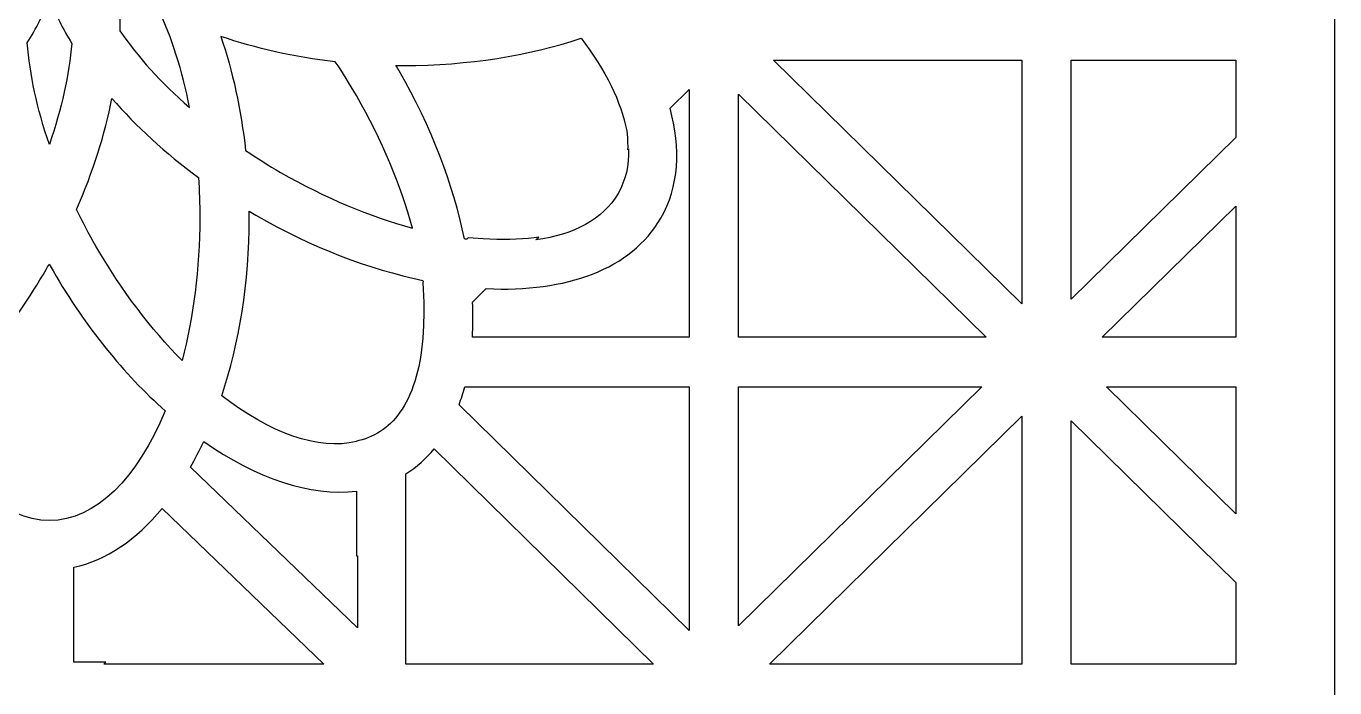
# Model space of a CAD drawing. Header units: centimetres. Extents: x -22 to -17.3, y -9 to 9.
# Drawn here: x -19.697 to -17.337, y 2.937 to 4.129 of the extents above; entities that cross this region are included whole.
import ezdxf

# ---------------------------------------------------------------- set-up
doc = ezdxf.new("R2010")
doc.units = ezdxf.units.CM
doc.header["$MEASUREMENT"] = 0
doc.layers.add('layer 1', color=7, linetype='Continuous')

msp = doc.modelspace()

# ---------------------------------------------------------------- linework, layer by layer
at = {"layer": 'layer 1', "color": 250}
for points, knots in [([(-17.33729, 9.00076), (-17.33729, 9.00076), (-17.33729, 8.81208), (-17.33729, 8.81208), (-17.33729, 8.81208), (-17.33729, 8.81208), (-17.33729, 8.68847), (-17.33729, 8.68847), (-17.33729, 8.68847), (-17.33729, 8.68847), (-17.33729, 7.78426), (-17.33729, 7.78426), (-17.33729, 7.78426), (-17.33729, 7.78426), (-17.33729, 7.66065), (-17.33729, 7.66065), (-17.33729, 7.66065), (-17.33729, 7.66065), (-17.33729, 7.635), (-17.33729, 7.635), (-17.33729, 7.635), (-17.33729, 7.635), (-17.33729, 7.51139), (-17.33729, 7.51139), (-17.33729, 7.51139), (-17.33729, 7.51139), (-17.33729, 6.60718), (-17.33729, 6.60718), (-17.33729, 6.60718), (-17.33729, 6.60718), (-17.33729, 6.48357), (-17.33729, 6.48357), (-17.33729, 6.48357), (-17.33729, 6.48357), (-17.33729, 6.45792), (-17.33729, 6.45792), (-17.33729, 6.45792), (-17.33729, 6.45792), (-17.33729, 6.33431), (-17.33729, 6.33431), (-17.33729, 6.33431), (-17.33729, 6.33431), (-17.33729, 5.4301), (-17.33729, 5.4301), (-17.33729, 5.4301), (-17.33729, 5.4301), (-17.33729, 5.30649), (-17.33729, 5.30649), (-17.33729, 5.30649), (-17.33729, 5.30649), (-17.33729, 5.28084), (-17.33729, 5.28084), (-17.33729, 5.28084), (-17.33729, 5.28084), (-17.33729, 5.15723), (-17.33729, 5.15723), (-17.33729, 5.15723), (-17.33729, 5.15723), (-17.33729, 4.25302), (-17.33729, 4.25302), (-17.33729, 4.25302), (-17.33729, 4.25302), (-17.33729, 4.12941), (-17.33729, 4.12941), (-17.33729, 4.12941), (-17.33729, 4.12941), (-17.33729, 4.10376), (-17.33729, 4.10376), (-17.33729, 4.10376), (-17.33729, 4.10376), (-17.33729, 3.98015), (-17.33729, 3.98015), (-17.33729, 3.98015), (-17.33729, 3.98015), (-17.33729, 3.07594), (-17.33729, 3.07594), (-17.33729, 3.07594), (-17.33729, 3.07594), (-17.33729, 2.95233), (-17.33729, 2.95233), (-17.33729, 2.95233), (-17.33729, 2.95233), (-17.33729, 2.92668), (-17.33729, 2.92668), (-17.33729, 2.92668), (-17.33729, 2.92668), (-17.33729, 2.80307), (-17.33729, 2.80307), (-17.33729, 2.80307), (-17.33729, 2.80307), (-17.33729, 1.89886), (-17.33729, 1.89886), (-17.33729, 1.89886), (-17.33729, 1.89886), (-17.33729, 1.77525), (-17.33729, 1.77525), (-17.33729, 1.77525), (-17.33729, 1.77525), (-17.33729, 1.7496), (-17.33729, 1.7496), (-17.33729, 1.7496), (-17.33729, 1.7496), (-17.33729, 1.62599), (-17.33729, 1.62599), (-17.33729, 1.62599), (-17.33729, 1.62599), (-17.33729, 0.72178), (-17.33729, 0.72178), (-17.33729, 0.72178), (-17.33729, 0.72178), (-17.33729, 0.59817), (-17.33729, 0.59817), (-17.33729, 0.59817), (-17.33729, 0.59817), (-17.33729, 0.57252), (-17.33729, 0.57252), (-17.33729, 0.57252), (-17.33729, 0.57252), (-17.33729, 0.44891), (-17.33729, 0.44891), (-17.33729, 0.44891), (-17.33729, 0.44891), (-17.33729, -0.4553), (-17.33729, -0.4553), (-17.33729, -0.4553), (-17.33729, -0.4553), (-17.33729, -0.57891), (-17.33729, -0.57891), (-17.33729, -0.57891), (-17.33729, -0.57891), (-17.33729, -0.60456), (-17.33729, -0.60456), (-17.33729, -0.60456), (-17.33729, -0.60456), (-17.33729, -0.72817), (-17.33729, -0.72817), (-17.33729, -0.72817), (-17.33729, -0.72817), (-17.33729, -1.63238), (-17.33729, -1.63238), (-17.33729, -1.63238), (-17.33729, -1.63238), (-17.33729, -1.75599), (-17.33729, -1.75599), (-17.33729, -1.75599), (-17.33729, -1.75599), (-17.33729, -1.78164), (-17.33729, -1.78164), (-17.33729, -1.78164), (-17.33729, -1.78164), (-17.33729, -1.90525), (-17.33729, -1.90525), (-17.33729, -1.90525), (-17.33729, -1.90525), (-17.33729, -2.80946), (-17.33729, -2.80946), (-17.33729, -2.80946), (-17.33729, -2.80946), (-17.33729, -2.93307), (-17.33729, -2.93307), (-17.33729, -2.93307), (-17.33729, -2.93307), (-17.33729, -2.95872), (-17.33729, -2.95872), (-17.33729, -2.95872), (-17.33729, -2.95872), (-17.33729, -3.08233), (-17.33729, -3.08233), (-17.33729, -3.08233), (-17.33729, -3.08233), (-17.33729, -3.98654), (-17.33729, -3.98654), (-17.33729, -3.98654), (-17.33729, -3.98654), (-17.33729, -4.11015), (-17.33729, -4.11015), (-17.33729, -4.11015), (-17.33729, -4.11015), (-17.33729, -4.1358), (-17.33729, -4.1358), (-17.33729, -4.1358), (-17.33729, -4.1358), (-17.33729, -4.25941), (-17.33729, -4.25941), (-17.33729, -4.25941), (-17.33729, -4.25941), (-17.33729, -5.16362), (-17.33729, -5.16362), (-17.33729, -5.16362), (-17.33729, -5.16362), (-17.33729, -5.28723), (-17.33729, -5.28723), (-17.33729, -5.28723), (-17.33729, -5.28723), (-17.33729, -5.31288), (-17.33729, -5.31288), (-17.33729, -5.31288), (-17.33729, -5.31288), (-17.33729, -5.43649), (-17.33729, -5.43649), (-17.33729, -5.43649), (-17.33729, -5.43649), (-17.33729, -6.3407), (-17.33729, -6.3407), (-17.33729, -6.3407), (-17.33729, -6.3407), (-17.33729, -6.46431), (-17.33729, -6.46431), (-17.33729, -6.46431), (-17.33729, -6.46431), (-17.33729, -6.48996), (-17.33729, -6.48996), (-17.33729, -6.48996), (-17.33729, -6.48996), (-17.33729, -6.61357), (-17.33729, -6.61357), (-17.33729, -6.61357), (-17.33729, -6.61357), (-17.33729, -7.51778), (-17.33729, -7.51778), (-17.33729, -7.51778), (-17.33729, -7.51778), (-17.33729, -7.64139), (-17.33729, -7.64139), (-17.33729, -7.64139), (-17.33729, -7.64139), (-17.33729, -7.66704), (-17.33729, -7.66704), (-17.33729, -7.66704), (-17.33729, -7.66704), (-17.33729, -7.79065), (-17.33729, -7.79065), (-17.33729, -7.79065), (-17.33729, -7.79065), (-17.33729, -8.69486), (-17.33729, -8.69486), (-17.33729, -8.69486), (-17.33729, -8.69486), (-17.33729, -8.81847), (-17.33729, -8.81847), (-17.33729, -8.81847), (-17.33729, -8.81847), (-17.33729, -9.00022), (-17.33729, -9.00022), (-17.33729, -9.00022), (-17.33729, -9.00022), (-18.22603, -9.00022), (-18.22603, -9.00022), (-18.22603, -9.00022), (-18.22603, -9.00022), (-18.35206, -9.00022), (-18.35206, -9.00022), (-18.35206, -9.00022), (-18.35206, -9.00022), (-18.57048, -9.00022), (-18.57048, -9.00022), (-18.57048, -9.00022), (-18.57048, -9.00022), (-18.6965, -9.00022), (-18.6965, -9.00022), (-18.6965, -9.00022), (-18.6965, -9.00022), (-19.4261, -9.00022), (-19.4261, -9.00022), (-19.4261, -9.00022), (-19.4261, -9.00022), (-19.55212, -9.00022), (-19.55212, -9.00022), (-19.55212, -9.00022), (-19.55212, -9.00022), (-19.77054, -9.00022), (-19.77054, -9.00022), (-19.77054, -9.00022), (-19.77054, -9.00022), (-19.89657, -9.00022), (-19.89657, -9.00022), (-19.89657, -9.00022), (-19.89657, -9.00022), (-20.62616, -9.00022), (-20.62616, -9.00022), (-20.62616, -9.00022), (-20.62616, -9.00022), (-20.75219, -9.00022), (-20.75219, -9.00022), (-20.75219, -9.00022), (-20.75219, -9.00022), (-20.97061, -9.00022), (-20.97061, -9.00022), (-20.97061, -9.00022), (-20.97061, -9.00022), (-21.09663, -9.00022), (-21.09663, -9.00022), (-21.09663, -9.00022), (-21.09663, -9.00022), (-22.00091, -9.00022), (-22.00091, -9.00022), (-22.00091, -9.00022), (-22.00091, -9.00022), (-22.00091, -8.8337), (-22.00091, -8.8337), (-22.00091, -8.8337), (-22.00091, -8.8337), (-22.00091, -8.71009), (-22.00091, -8.71009), (-22.00091, -8.71009), (-22.00091, -8.71009), (-22.00091, -7.77541), (-22.00091, -7.77541), (-22.00091, -7.77541), (-22.00091, -7.77541), (-22.00091, -7.53301), (-22.00091, -7.53301), (-22.00091, -7.53301), (-22.00091, -7.53301), (-22.00091, -6.59833), (-22.00091, -6.59833), (-22.00091, -6.59833), (-22.00091, -6.59833), (-22.00091, -6.35593), (-22.00091, -6.35593), (-22.00091, -6.35593), (-22.00091, -6.35593), (-22.00091, -5.42125), (-22.00091, -5.42125), (-22.00091, -5.42125), (-22.00091, -5.42125), (-22.00091, -5.17885), (-22.00091, -5.17885), (-22.00091, -5.17885), (-22.00091, -5.17885), (-22.00091, -4.24417), (-22.00091, -4.24417), (-22.00091, -4.24417), (-22.00091, -4.24417), (-22.00091, -4.00177), (-22.00091, -4.00177), (-22.00091, -4.00177), (-22.00091, -4.00177), (-22.00091, -3.06709), (-22.00091, -3.06709), (-22.00091, -3.06709), (-22.00091, -3.06709), (-22.00091, -2.82469), (-22.00091, -2.82469), (-22.00091, -2.82469), (-22.00091, -2.82469), (-22.00091, -1.89001), (-22.00091, -1.89001), (-22.00091, -1.89001), (-22.00091, -1.89001), (-22.00091, -1.64761), (-22.00091, -1.64761), (-22.00091, -1.64761), (-22.00091, -1.64761), (-22.00091, -0.71293), (-22.00091, -0.71293), (-22.00091, -0.71293), (-22.00091, -0.71293), (-22.00091, -0.47053), (-22.00091, -0.47053), (-22.00091, -0.47053), (-22.00091, -0.47053), (-22.00091, 0.46415), (-22.00091, 0.46415), (-22.00091, 0.46415), (-22.00091, 0.46415), (-22.00091, 0.70655), (-22.00091, 0.70655), (-22.00091, 0.70655), (-22.00091, 0.70655), (-22.00091, 1.64123), (-22.00091, 1.64123), (-22.00091, 1.64123), (-22.00091, 1.64123), (-22.00091, 1.88363), (-22.00091, 1.88363), (-22.00091, 1.88363), (-22.00091, 1.88363), (-22.00091, 2.81831), (-22.00091, 2.81831), (-22.00091, 2.81831), (-22.00091, 2.81831), (-22.00091, 3.06071), (-22.00091, 3.06071), (-22.00091, 3.06071), (-22.00091, 3.06071), (-22.00091, 3.99539), (-22.00091, 3.99539), (-22.00091, 3.99539), (-22.00091, 3.99539), (-22.00091, 4.23779), (-22.00091, 4.23779), (-22.00091, 4.23779), (-22.00091, 4.23779), (-22.00091, 5.17247), (-22.00091, 5.17247), (-22.00091, 5.17247), (-22.00091, 5.17247), (-22.00091, 5.41487), (-22.00091, 5.41487), (-22.00091, 5.41487), (-22.00091, 5.41487), (-22.00091, 6.34955), (-22.00091, 6.34955), (-22.00091, 6.34955), (-22.00091, 6.34955), (-22.00091, 6.59195), (-22.00091, 6.59195), (-22.00091, 6.59195), (-22.00091, 6.59195), (-22.00091, 7.52663), (-22.00091, 7.52663), (-22.00091, 7.52663), (-22.00091, 7.52663), (-22.00091, 7.76903), (-22.00091, 7.76903), (-22.00091, 7.76903), (-22.00091, 7.76903), (-22.00091, 8.70371), (-22.00091, 8.70371), (-22.00091, 8.70371), (-22.00091, 8.70371), (-22.00091, 8.82732), (-22.00091, 8.82732), (-22.00091, 8.82732), (-22.00091, 8.82732), (-22.00091, 9.00076), (-22.00091, 9.00076), (-22.00091, 9.00076), (-22.00091, 9.00076), (-21.1037, 9.00076), (-21.1037, 9.00076), (-21.1037, 9.00076), (-21.1037, 9.00076), (-20.97768, 9.00076), (-20.97768, 9.00076), (-20.97768, 9.00076), (-20.97768, 9.00076), (-20.74512, 9.00076), (-20.74512, 9.00076), (-20.74512, 9.00076), (-20.74512, 9.00076), (-20.61909, 9.00076), (-20.61909, 9.00076), (-20.61909, 9.00076), (-20.61909, 9.00076), (-19.90364, 9.00076), (-19.90364, 9.00076), (-19.90364, 9.00076), (-19.90364, 9.00076), (-19.77761, 9.00076), (-19.77761, 9.00076), (-19.77761, 9.00076), (-19.77761, 9.00076), (-19.54505, 9.00076), (-19.54505, 9.00076), (-19.54505, 9.00076), (-19.54505, 9.00076), (-19.41903, 9.00076), (-19.41903, 9.00076), (-19.41903, 9.00076), (-19.41903, 9.00076), (-18.70357, 9.00076), (-18.70357, 9.00076), (-18.70357, 9.00076), (-18.70357, 9.00076), (-18.57754, 9.00076), (-18.57754, 9.00076), (-18.57754, 9.00076), (-18.57754, 9.00076), (-18.34499, 9.00076), (-18.34499, 9.00076), (-18.34499, 9.00076), (-18.34499, 9.00076), (-18.21896, 9.00076), (-18.21896, 9.00076), (-18.21896, 9.00076), (-18.21896, 9.00076), (-17.33729, 9.00076), (-17.33729, 9.00076)], [0, 0, 0, 0, 0.0082645, 0.0082645, 0.0082645, 0.0082645, 0.0165289, 0.0165289, 0.0165289, 0.0165289, 0.0247934, 0.0247934, 0.0247934, 0.0247934, 0.0330579, 0.0330579, 0.0330579, 0.0330579, 0.0413223, 0.0413223, 0.0413223, 0.0413223, 0.0495868, 0.0495868, 0.0495868, 0.0495868, 0.0578512, 0.0578512, 0.0578512, 0.0578512, 0.0661157, 0.0661157, 0.0661157, 0.0661157, 0.0743802, 0.0743802, 0.0743802, 0.0743802, 0.0826446, 0.0826446, 0.0826446, 0.0826446, 0.0909091, 0.0909091, 0.0909091, 0.0909091, 0.0991736, 0.0991736, 0.0991736, 0.0991736, 0.107438, 0.107438, 0.107438, 0.107438, 0.1157025, 0.1157025, 0.1157025, 0.1157025, 0.1239669, 0.1239669, 0.1239669, 0.1239669, 0.1322314, 0.1322314, 0.1322314, 0.1322314, 0.1404959, 0.1404959, 0.1404959, 0.1404959, 0.1487603, 0.1487603, 0.1487603, 0.1487603, 0.1570248, 0.1570248, 0.1570248, 0.1570248, 0.1652893, 0.1652893, 0.1652893, 0.1652893, 0.1735537, 0.1735537, 0.1735537, 0.1735537, 0.1818182, 0.1818182, 0.1818182, 0.1818182, 0.1900826, 0.1900826, 0.1900826, 0.1900826, 0.1983471, 0.1983471, 0.1983471, 0.1983471, 0.2066116, 0.2066116, 0.2066116, 0.2066116, 0.214876, 0.214876, 0.214876, 0.214876, 0.2231405, 0.2231405, 0.2231405, 0.2231405, 0.231405, 0.231405, 0.231405, 0.231405, 0.2396694, 0.2396694, 0.2396694, 0.2396694, 0.2479339, 0.2479339, 0.2479339, 0.2479339, 0.2561983, 0.2561983, 0.2561983, 0.2561983, 0.2644628, 0.2644628, 0.2644628, 0.2644628, 0.2727273, 0.2727273, 0.2727273, 0.2727273, 0.2809917, 0.2809917, 0.2809917, 0.2809917, 0.2892562, 0.2892562, 0.2892562, 0.2892562, 0.2975207, 0.2975207, 0.2975207, 0.2975207, 0.3057851, 0.3057851, 0.3057851, 0.3057851, 0.3140496, 0.3140496, 0.3140496, 0.3140496, 0.322314, 0.322314, 0.322314, 0.322314, 0.3305785, 0.3305785, 0.3305785, 0.3305785, 0.338843, 0.338843, 0.338843, 0.338843, 0.3471074, 0.3471074, 0.3471074, 0.3471074, 0.3553719, 0.3553719, 0.3553719, 0.3553719, 0.3636364, 0.3636364, 0.3636364, 0.3636364, 0.3719008, 0.3719008, 0.3719008, 0.3719008, 0.3801653, 0.3801653, 0.3801653, 0.3801653, 0.3884298, 0.3884298, 0.3884298, 0.3884298, 0.3966942, 0.3966942, 0.3966942, 0.3966942, 0.4049587, 0.4049587, 0.4049587, 0.4049587, 0.4132231, 0.4132231, 0.4132231, 0.4132231, 0.4214876, 0.4214876, 0.4214876, 0.4214876, 0.4297521, 0.4297521, 0.4297521, 0.4297521, 0.4380165, 0.4380165, 0.4380165, 0.4380165, 0.446281, 0.446281, 0.446281, 0.446281, 0.4545455, 0.4545455, 0.4545455, 0.4545455, 0.4628099, 0.4628099, 0.4628099, 0.4628099, 0.4710744, 0.4710744, 0.4710744, 0.4710744, 0.4793388, 0.4793388, 0.4793388, 0.4793388, 0.4876033, 0.4876033, 0.4876033, 0.4876033, 0.4958678, 0.4958678, 0.4958678, 0.4958678, 0.5041322, 0.5041322, 0.5041322, 0.5041322, 0.5123967, 0.5123967, 0.5123967, 0.5123967, 0.5206612, 0.5206612, 0.5206612, 0.5206612, 0.5289256, 0.5289256, 0.5289256, 0.5289256, 0.5371901, 0.5371901, 0.5371901, 0.5371901, 0.5454545, 0.5454545, 0.5454545, 0.5454545, 0.553719, 0.553719, 0.553719, 0.553719, 0.5619835, 0.5619835, 0.5619835, 0.5619835, 0.5702479, 0.5702479, 0.5702479, 0.5702479, 0.5785124, 0.5785124, 0.5785124, 0.5785124, 0.5867769, 0.5867769, 0.5867769, 0.5867769, 0.5950413, 0.5950413, 0.5950413, 0.5950413, 0.6033058, 0.6033058, 0.6033058, 0.6033058, 0.6115702, 0.6115702, 0.6115702, 0.6115702, 0.6198347, 0.6198347, 0.6198347, 0.6198347, 0.6280992, 0.6280992, 0.6280992, 0.6280992, 0.6363636, 0.6363636, 0.6363636, 0.6363636, 0.6446281, 0.6446281, 0.6446281, 0.6446281, 0.6528926, 0.6528926, 0.6528926, 0.6528926, 0.661157, 0.661157, 0.661157, 0.661157, 0.6694215, 0.6694215, 0.6694215, 0.6694215, 0.677686, 0.677686, 0.677686, 0.677686, 0.6859504, 0.6859504, 0.6859504, 0.6859504, 0.6942149, 0.6942149, 0.6942149, 0.6942149, 0.7024793, 0.7024793, 0.7024793, 0.7024793, 0.7107438, 0.7107438, 0.7107438, 0.7107438, 0.7190083, 0.7190083, 0.7190083, 0.7190083, 0.7272727, 0.7272727, 0.7272727, 0.7272727, 0.7355372, 0.7355372, 0.7355372, 0.7355372, 0.7438017, 0.7438017, 0.7438017, 0.7438017, 0.7520661, 0.7520661, 0.7520661, 0.7520661, 0.7603306, 0.7603306, 0.7603306, 0.7603306, 0.768595, 0.768595, 0.768595, 0.768595, 0.7768595, 0.7768595, 0.7768595, 0.7768595, 0.785124, 0.785124, 0.785124, 0.785124, 0.7933884, 0.7933884, 0.7933884, 0.7933884, 0.8016529, 0.8016529, 0.8016529, 0.8016529, 0.8099174, 0.8099174, 0.8099174, 0.8099174, 0.8181818, 0.8181818, 0.8181818, 0.8181818, 0.8264463, 0.8264463, 0.8264463, 0.8264463, 0.8347107, 0.8347107, 0.8347107, 0.8347107, 0.8429752, 0.8429752, 0.8429752, 0.8429752, 0.8512397, 0.8512397, 0.8512397, 0.8512397, 0.8595041, 0.8595041, 0.8595041, 0.8595041, 0.8677686, 0.8677686, 0.8677686, 0.8677686, 0.8760331, 0.8760331, 0.8760331, 0.8760331, 0.8842975, 0.8842975, 0.8842975, 0.8842975, 0.892562, 0.892562, 0.892562, 0.892562, 0.9008264, 0.9008264, 0.9008264, 0.9008264, 0.9090909, 0.9090909, 0.9090909, 0.9090909, 0.9173554, 0.9173554, 0.9173554, 0.9173554, 0.9256198, 0.9256198, 0.9256198, 0.9256198, 0.9338843, 0.9338843, 0.9338843, 0.9338843, 0.9421488, 0.9421488, 0.9421488, 0.9421488, 0.9504132, 0.9504132, 0.9504132, 0.9504132, 0.9586777, 0.9586777, 0.9586777, 0.9586777, 0.9669421, 0.9669421, 0.9669421, 0.9669421, 0.9752066, 0.9752066, 0.9752066, 0.9752066, 0.9834711, 0.9834711, 0.9834711, 0.9834711, 1, 1, 1, 1]), ([(-19.40211, 3.98268), (-19.4535, 4.02753), (-19.49607, 4.07467), (-19.52798, 4.12126), (-19.52798, 4.12126), (-19.52718, 4.15211), (-19.5287, 4.18165), (-19.53254, 4.20948), (-19.53254, 4.20948), (-19.51038, 4.19191), (-19.48549, 4.17551), (-19.45825, 4.16049), (-19.45825, 4.16049), (-19.43421, 4.10956), (-19.41501, 4.04929), (-19.40211, 3.98268)], [0, 0, 0, 0, 0.2, 0.2, 0.2, 0.2, 0.4, 0.4, 0.4, 0.4, 0.6, 0.6, 0.6, 0.6, 1, 1, 1, 1]), ([(-19.61466, 4.09839), (-19.63074, 4.12502), (-19.6441, 4.15165), (-19.6545, 4.17794), (-19.6545, 4.17794), (-19.66508, 4.15191), (-19.67853, 4.12556), (-19.69465, 4.09924), (-19.69465, 4.09924), (-19.69032, 4.04293), (-19.67702, 3.98083), (-19.65494, 3.9163), (-19.65494, 3.9163), (-19.6328, 3.98045), (-19.61931, 4.04225), (-19.61466, 4.09839)], [0, 0, 0, 0, 0.2, 0.2, 0.2, 0.2, 0.4, 0.4, 0.4, 0.4, 0.6, 0.6, 0.6, 0.6, 1, 1, 1, 1]), ([(-19.00046, 3.76549), (-19.07666, 3.78618), (-19.15781, 3.81982), (-19.23791, 3.86606), (-19.23791, 3.86606), (-19.25978, 3.87869), (-19.28085, 3.89186), (-19.30111, 3.90547), (-19.30111, 3.90547), (-19.30919, 3.97934), (-19.32455, 4.04866), (-19.3458, 4.11103), (-19.3458, 4.11103), (-19.28328, 4.08941), (-19.21366, 4.07374), (-19.13939, 4.06542), (-19.13939, 4.06542), (-19.1263, 4.04581), (-19.1136, 4.02543), (-19.10141, 4.00432), (-19.10141, 4.00432), (-19.05489, 3.92374), (-19.02112, 3.84209), (-19.00046, 3.76549)], [0, 0, 0, 0, 0.1428571, 0.1428571, 0.1428571, 0.1428571, 0.2857143, 0.2857143, 0.2857143, 0.2857143, 0.4285714, 0.4285714, 0.4285714, 0.4285714, 0.5714286, 0.5714286, 0.5714286, 0.5714286, 0.7142857, 0.7142857, 0.7142857, 0.7142857, 1, 1, 1, 1]), ([(-18.69633, 4.10751), (-18.79019, 4.07642), (-18.89935, 4.05859), (-19.01584, 4.05859), (-19.01584, 4.05859), (-19.02057, 4.05859), (-19.02529, 4.05863), (-19.02999, 4.05869), (-19.02999, 4.05869), (-19.02807, 4.05543), (-19.02614, 4.05217), (-19.02424, 4.04888), (-19.02424, 4.04888), (-18.96567, 3.94744), (-18.92643, 3.84342), (-18.90652, 3.74614), (-18.90652, 3.74614), (-18.90517, 3.74596), (-18.90383, 3.74579), (-18.9025, 3.74562), (-18.9025, 3.74562), (-18.9025, 3.74562), (-18.89978, 3.74828), (-18.89978, 3.74828), (-18.89978, 3.74828), (-18.89978, 3.74828), (-18.87307, 3.74619), (-18.87307, 3.74619), (-18.87307, 3.74619), (-18.87307, 3.74619), (-18.86062, 3.74549), (-18.86062, 3.74549), (-18.86062, 3.74549), (-18.86062, 3.74549), (-18.8484, 3.74507), (-18.8484, 3.74507), (-18.8484, 3.74507), (-18.8484, 3.74507), (-18.83643, 3.74493), (-18.83643, 3.74493), (-18.83643, 3.74493), (-18.83643, 3.74493), (-18.8247, 3.74507), (-18.8247, 3.74507), (-18.8247, 3.74507), (-18.8247, 3.74507), (-18.81324, 3.74548), (-18.81324, 3.74548), (-18.81324, 3.74548), (-18.81324, 3.74548), (-18.80205, 3.74616), (-18.80205, 3.74616), (-18.80205, 3.74616), (-18.80205, 3.74616), (-18.79115, 3.7471), (-18.79115, 3.7471), (-18.79115, 3.7471), (-18.79115, 3.7471), (-18.78054, 3.74829), (-18.78054, 3.74829), (-18.78054, 3.74829), (-18.78054, 3.74829), (-18.77261, 3.7494), (-18.77261, 3.7494), (-18.77261, 3.7494), (-18.77261, 3.7494), (-18.77776, 3.74435), (-18.77776, 3.74435), (-18.77776, 3.74435), (-18.70926, 3.75358), (-18.65664, 3.78125), (-18.62966, 3.82798), (-18.62966, 3.82798), (-18.61589, 3.85182), (-18.60976, 3.87898), (-18.61055, 3.90836), (-18.61055, 3.90836), (-18.61055, 3.90836), (-18.61234, 3.90661), (-18.61234, 3.90661), (-18.61234, 3.90661), (-18.61234, 3.90661), (-18.61216, 3.91261), (-18.61216, 3.91261), (-18.61216, 3.91261), (-18.61216, 3.91261), (-18.61226, 3.91998), (-18.61226, 3.91998), (-18.61226, 3.91998), (-18.61226, 3.91998), (-18.61265, 3.92758), (-18.61265, 3.92758), (-18.61265, 3.92758), (-18.61265, 3.92758), (-18.61336, 3.93542), (-18.61336, 3.93542), (-18.61336, 3.93542), (-18.61336, 3.93542), (-18.61405, 3.94078), (-18.61405, 3.94078), (-18.61405, 3.94078), (-18.62362, 3.99288), (-18.6522, 4.05019), (-18.69633, 4.10751)], [0, 0, 0, 0, 0.037037, 0.037037, 0.037037, 0.037037, 0.0740741, 0.0740741, 0.0740741, 0.0740741, 0.1111111, 0.1111111, 0.1111111, 0.1111111, 0.1481481, 0.1481481, 0.1481481, 0.1481481, 0.1851852, 0.1851852, 0.1851852, 0.1851852, 0.2222222, 0.2222222, 0.2222222, 0.2222222, 0.2592593, 0.2592593, 0.2592593, 0.2592593, 0.2962963, 0.2962963, 0.2962963, 0.2962963, 0.3333333, 0.3333333, 0.3333333, 0.3333333, 0.3703704, 0.3703704, 0.3703704, 0.3703704, 0.4074074, 0.4074074, 0.4074074, 0.4074074, 0.4444444, 0.4444444, 0.4444444, 0.4444444, 0.4814815, 0.4814815, 0.4814815, 0.4814815, 0.5185185, 0.5185185, 0.5185185, 0.5185185, 0.5555556, 0.5555556, 0.5555556, 0.5555556, 0.5925926, 0.5925926, 0.5925926, 0.5925926, 0.6296296, 0.6296296, 0.6296296, 0.6296296, 0.6666667, 0.6666667, 0.6666667, 0.6666667, 0.7037037, 0.7037037, 0.7037037, 0.7037037, 0.7407407, 0.7407407, 0.7407407, 0.7407407, 0.7777778, 0.7777778, 0.7777778, 0.7777778, 0.8148148, 0.8148148, 0.8148148, 0.8148148, 0.8518519, 0.8518519, 0.8518519, 0.8518519, 0.8888889, 0.8888889, 0.8888889, 0.8888889, 0.9259259, 0.9259259, 0.9259259, 0.9259259, 1, 1, 1, 1]), ([(-17.90164, 3.62949), (-17.90164, 3.62949), (-17.90164, 4.06843), (-17.90164, 4.06843), (-17.90164, 4.06843), (-17.90164, 4.06843), (-18.34916, 4.06843), (-18.34916, 4.06843), (-18.34916, 4.06843), (-18.34916, 4.06843), (-17.90164, 3.62949), (-17.90164, 3.62949)], [0, 0, 0, 0, 0.25, 0.25, 0.25, 0.25, 0.5, 0.5, 0.5, 0.5, 1, 1, 1, 1]), ([(-17.81253, 4.06843), (-17.81253, 4.06843), (-17.81253, 3.63762), (-17.81253, 3.63762), (-17.81253, 3.63762), (-17.81253, 3.63762), (-17.51552, 3.92895), (-17.51552, 3.92895), (-17.51552, 3.92895), (-17.51552, 3.92895), (-17.51552, 4.06843), (-17.51552, 4.06843), (-17.51552, 4.06843), (-17.51552, 4.06843), (-17.81253, 4.06843), (-17.81253, 4.06843)], [0, 0, 0, 0, 0.2, 0.2, 0.2, 0.2, 0.4, 0.4, 0.4, 0.4, 0.6, 0.6, 0.6, 0.6, 1, 1, 1, 1]), ([(-18.53592, 3.98156), (-18.51573, 3.90877), (-18.51973, 3.84015), (-18.55248, 3.78342), (-18.55248, 3.78342), (-18.60548, 3.69163), (-18.72304, 3.64947), (-18.86723, 3.6566), (-18.86723, 3.6566), (-18.86723, 3.6566), (-18.89187, 3.63243), (-18.89187, 3.63243), (-18.89187, 3.63243), (-18.89083, 3.61058), (-18.89092, 3.58935), (-18.89215, 3.56887), (-18.89215, 3.56887), (-18.89215, 3.56887), (-18.50137, 3.56887), (-18.50137, 3.56887), (-18.50137, 3.56887), (-18.50137, 3.56887), (-18.50137, 4.01545), (-18.50137, 4.01545), (-18.50137, 4.01545), (-18.50137, 4.01545), (-18.53592, 3.98156), (-18.53592, 3.98156)], [0, 0, 0, 0, 0.125, 0.125, 0.125, 0.125, 0.25, 0.25, 0.25, 0.25, 0.375, 0.375, 0.375, 0.375, 0.5, 0.5, 0.5, 0.5, 0.625, 0.625, 0.625, 0.625, 0.75, 0.75, 0.75, 0.75, 1, 1, 1, 1]), ([(-19.38604, 3.85659), (-19.4462, 3.90093), (-19.49867, 3.9493), (-19.542, 3.99928), (-19.542, 3.99928), (-19.55478, 3.93465), (-19.57614, 3.86694), (-19.60608, 3.79892), (-19.60608, 3.79892), (-19.59534, 3.77701), (-19.58367, 3.75505), (-19.57104, 3.73318), (-19.57104, 3.73318), (-19.5248, 3.65309), (-19.47134, 3.58338), (-19.41569, 3.52736), (-19.41569, 3.52736), (-19.39529, 3.60403), (-19.38371, 3.69163), (-19.38371, 3.78467), (-19.38371, 3.78467), (-19.38371, 3.80905), (-19.3845, 3.83306), (-19.38604, 3.85659)], [0, 0, 0, 0, 0.1428571, 0.1428571, 0.1428571, 0.1428571, 0.2857143, 0.2857143, 0.2857143, 0.2857143, 0.4285714, 0.4285714, 0.4285714, 0.4285714, 0.5714286, 0.5714286, 0.5714286, 0.5714286, 0.7142857, 0.7142857, 0.7142857, 0.7142857, 1, 1, 1, 1]), ([(-18.41225, 4.00671), (-18.41225, 4.00671), (-18.41225, 3.56887), (-18.41225, 3.56887), (-18.41225, 3.56887), (-18.41225, 3.56887), (-17.96587, 3.56887), (-17.96587, 3.56887), (-17.96587, 3.56887), (-17.96587, 3.56887), (-18.41225, 4.00671), (-18.41225, 4.00671)], [0, 0, 0, 0, 0.25, 0.25, 0.25, 0.25, 0.5, 0.5, 0.5, 0.5, 1, 1, 1, 1]), ([(-17.51552, 3.80534), (-17.51552, 3.80534), (-17.7566, 3.56887), (-17.7566, 3.56887), (-17.7566, 3.56887), (-17.7566, 3.56887), (-17.51552, 3.56887), (-17.51552, 3.56887), (-17.51552, 3.56887), (-17.51552, 3.56887), (-17.51552, 3.80534), (-17.51552, 3.80534)], [0, 0, 0, 0, 0.25, 0.25, 0.25, 0.25, 0.5, 0.5, 0.5, 0.5, 1, 1, 1, 1]), ([(-18.9813, 3.67149), (-19.07813, 3.6915), (-19.18158, 3.73064), (-19.28246, 3.78889), (-19.28246, 3.78889), (-19.28655, 3.79125), (-19.29061, 3.79364), (-19.29465, 3.79604), (-19.29465, 3.79604), (-19.29461, 3.79226), (-19.29459, 3.78847), (-19.29459, 3.78467), (-19.29459, 3.78467), (-19.29459, 3.66754), (-19.31262, 3.55784), (-19.34401, 3.46363), (-19.34401, 3.46363), (-19.25704, 3.39635), (-19.16997, 3.36481), (-19.10109, 3.38116), (-19.10109, 3.38116), (-19.10109, 3.38116), (-19.10109, 3.38207), (-19.10109, 3.38207), (-19.10109, 3.38207), (-19.10109, 3.38207), (-19.09708, 3.3829), (-19.09708, 3.3829), (-19.09708, 3.3829), (-19.09708, 3.3829), (-19.09105, 3.38445), (-19.09105, 3.38445), (-19.09105, 3.38445), (-19.09105, 3.38445), (-19.08521, 3.38625), (-19.08521, 3.38625), (-19.08521, 3.38625), (-19.08521, 3.38625), (-19.07954, 3.38831), (-19.07954, 3.38831), (-19.07954, 3.38831), (-19.07954, 3.38831), (-19.07401, 3.39064), (-19.07401, 3.39064), (-19.07401, 3.39064), (-19.07401, 3.39064), (-19.06862, 3.39323), (-19.06862, 3.39323), (-19.06862, 3.39323), (-19.06862, 3.39323), (-19.06334, 3.3961), (-19.06334, 3.3961), (-19.06334, 3.3961), (-19.06334, 3.3961), (-19.05823, 3.39922), (-19.05823, 3.39922), (-19.05823, 3.39922), (-19.05823, 3.39922), (-19.0533, 3.40259), (-19.0533, 3.40259), (-19.0533, 3.40259), (-19.0533, 3.40259), (-19.04855, 3.40619), (-19.04855, 3.40619), (-19.04855, 3.40619), (-19.04855, 3.40619), (-19.04394, 3.41006), (-19.04394, 3.41006), (-19.04394, 3.41006), (-19.04394, 3.41006), (-19.03947, 3.4142), (-19.03947, 3.4142), (-19.03947, 3.4142), (-19.03947, 3.4142), (-19.03513, 3.41863), (-19.03513, 3.41863), (-19.03513, 3.41863), (-19.03513, 3.41863), (-19.0309, 3.42336), (-19.0309, 3.42336), (-19.0309, 3.42336), (-19.0309, 3.42336), (-19.02679, 3.4284), (-19.02679, 3.4284), (-19.02679, 3.4284), (-19.02679, 3.4284), (-19.02281, 3.43378), (-19.02281, 3.43378), (-19.02281, 3.43378), (-19.02281, 3.43378), (-19.01894, 3.43951), (-19.01894, 3.43951), (-19.01894, 3.43951), (-19.01894, 3.43951), (-19.0152, 3.44558), (-19.0152, 3.44558), (-19.0152, 3.44558), (-19.0152, 3.44558), (-19.01159, 3.452), (-19.01159, 3.452), (-19.01159, 3.452), (-19.01159, 3.452), (-19.00813, 3.45879), (-19.00813, 3.45879), (-19.00813, 3.45879), (-19.00813, 3.45879), (-19.00483, 3.46594), (-19.00483, 3.46594), (-19.00483, 3.46594), (-19.00483, 3.46594), (-19.00169, 3.47345), (-19.00169, 3.47345), (-19.00169, 3.47345), (-19.00169, 3.47345), (-18.99872, 3.48132), (-18.99872, 3.48132), (-18.99872, 3.48132), (-18.99872, 3.48132), (-18.99595, 3.48955), (-18.99595, 3.48955), (-18.99595, 3.48955), (-18.99595, 3.48955), (-18.99336, 3.49814), (-18.99336, 3.49814), (-18.99336, 3.49814), (-18.99336, 3.49814), (-18.99099, 3.50708), (-18.99099, 3.50708), (-18.99099, 3.50708), (-18.99099, 3.50708), (-18.98883, 3.51635), (-18.98883, 3.51635), (-18.98883, 3.51635), (-18.98883, 3.51635), (-18.9869, 3.52596), (-18.9869, 3.52596), (-18.9869, 3.52596), (-18.9869, 3.52596), (-18.9852, 3.53588), (-18.9852, 3.53588), (-18.9852, 3.53588), (-18.9852, 3.53588), (-18.98373, 3.54613), (-18.98373, 3.54613), (-18.98373, 3.54613), (-18.98373, 3.54613), (-18.98252, 3.55668), (-18.98252, 3.55668), (-18.98252, 3.55668), (-18.98252, 3.55668), (-18.98157, 3.56752), (-18.98157, 3.56752), (-18.98157, 3.56752), (-18.98157, 3.56752), (-18.98087, 3.57864), (-18.98087, 3.57864), (-18.98087, 3.57864), (-18.98087, 3.57864), (-18.98043, 3.59004), (-18.98043, 3.59004), (-18.98043, 3.59004), (-18.98043, 3.59004), (-18.98036, 3.59549), (-18.98036, 3.59549), (-18.98036, 3.59549), (-18.98036, 3.59549), (-18.9803, 3.59634), (-18.9803, 3.59634), (-18.9803, 3.59634), (-18.9803, 3.59634), (-18.97987, 3.60774), (-18.97987, 3.60774), (-18.97987, 3.60774), (-18.97987, 3.60774), (-18.97971, 3.6194), (-18.97971, 3.6194), (-18.97971, 3.6194), (-18.97971, 3.6194), (-18.97982, 3.63131), (-18.97982, 3.63131), (-18.97982, 3.63131), (-18.97982, 3.63131), (-18.98021, 3.64346), (-18.98021, 3.64346), (-18.98021, 3.64346), (-18.98021, 3.64346), (-18.98088, 3.65584), (-18.98088, 3.65584), (-18.98088, 3.65584), (-18.98088, 3.65584), (-18.98179, 3.66784), (-18.98179, 3.66784), (-18.98179, 3.66784), (-18.98179, 3.66784), (-18.98094, 3.66867), (-18.98094, 3.66867), (-18.98094, 3.66867), (-18.98106, 3.66961), (-18.98118, 3.67055), (-18.9813, 3.67149)], [0, 0, 0, 0, 0.0196078, 0.0196078, 0.0196078, 0.0196078, 0.0392157, 0.0392157, 0.0392157, 0.0392157, 0.0588235, 0.0588235, 0.0588235, 0.0588235, 0.0784314, 0.0784314, 0.0784314, 0.0784314, 0.0980392, 0.0980392, 0.0980392, 0.0980392, 0.1176471, 0.1176471, 0.1176471, 0.1176471, 0.1372549, 0.1372549, 0.1372549, 0.1372549, 0.1568627, 0.1568627, 0.1568627, 0.1568627, 0.1764706, 0.1764706, 0.1764706, 0.1764706, 0.1960784, 0.1960784, 0.1960784, 0.1960784, 0.2156863, 0.2156863, 0.2156863, 0.2156863, 0.2352941, 0.2352941, 0.2352941, 0.2352941, 0.254902, 0.254902, 0.254902, 0.254902, 0.2745098, 0.2745098, 0.2745098, 0.2745098, 0.2941176, 0.2941176, 0.2941176, 0.2941176, 0.3137255, 0.3137255, 0.3137255, 0.3137255, 0.3333333, 0.3333333, 0.3333333, 0.3333333, 0.3529412, 0.3529412, 0.3529412, 0.3529412, 0.372549, 0.372549, 0.372549, 0.372549, 0.3921569, 0.3921569, 0.3921569, 0.3921569, 0.4117647, 0.4117647, 0.4117647, 0.4117647, 0.4313725, 0.4313725, 0.4313725, 0.4313725, 0.4509804, 0.4509804, 0.4509804, 0.4509804, 0.4705882, 0.4705882, 0.4705882, 0.4705882, 0.4901961, 0.4901961, 0.4901961, 0.4901961, 0.5098039, 0.5098039, 0.5098039, 0.5098039, 0.5294118, 0.5294118, 0.5294118, 0.5294118, 0.5490196, 0.5490196, 0.5490196, 0.5490196, 0.5686275, 0.5686275, 0.5686275, 0.5686275, 0.5882353, 0.5882353, 0.5882353, 0.5882353, 0.6078431, 0.6078431, 0.6078431, 0.6078431, 0.627451, 0.627451, 0.627451, 0.627451, 0.6470588, 0.6470588, 0.6470588, 0.6470588, 0.6666667, 0.6666667, 0.6666667, 0.6666667, 0.6862745, 0.6862745, 0.6862745, 0.6862745, 0.7058824, 0.7058824, 0.7058824, 0.7058824, 0.7254902, 0.7254902, 0.7254902, 0.7254902, 0.745098, 0.745098, 0.745098, 0.745098, 0.7647059, 0.7647059, 0.7647059, 0.7647059, 0.7843137, 0.7843137, 0.7843137, 0.7843137, 0.8039216, 0.8039216, 0.8039216, 0.8039216, 0.8235294, 0.8235294, 0.8235294, 0.8235294, 0.8431373, 0.8431373, 0.8431373, 0.8431373, 0.8627451, 0.8627451, 0.8627451, 0.8627451, 0.8823529, 0.8823529, 0.8823529, 0.8823529, 0.9019608, 0.9019608, 0.9019608, 0.9019608, 0.9215686, 0.9215686, 0.9215686, 0.9215686, 0.9411765, 0.9411765, 0.9411765, 0.9411765, 0.9607843, 0.9607843, 0.9607843, 0.9607843, 1, 1, 1, 1]), ([(-19.4461, 3.43638), (-19.51995, 3.50212), (-19.58997, 3.58774), (-19.64822, 3.68862), (-19.64822, 3.68862), (-19.65058, 3.69272), (-19.6529, 3.69681), (-19.6552, 3.70092), (-19.6552, 3.70092), (-19.65706, 3.69762), (-19.65893, 3.69433), (-19.66083, 3.69104), (-19.66083, 3.69104), (-19.71939, 3.5896), (-19.78986, 3.50361), (-19.86415, 3.43772), (-19.86415, 3.43772), (-19.81441, 3.3163), (-19.73911, 3.23887), (-19.65485, 3.23887), (-19.65485, 3.23887), (-19.57089, 3.23887), (-19.49584, 3.31573), (-19.4461, 3.43638)], [0, 0, 0, 0, 0.1428571, 0.1428571, 0.1428571, 0.1428571, 0.2857143, 0.2857143, 0.2857143, 0.2857143, 0.4285714, 0.4285714, 0.4285714, 0.4285714, 0.5714286, 0.5714286, 0.5714286, 0.5714286, 0.7142857, 0.7142857, 0.7142857, 0.7142857, 1, 1, 1, 1]), ([(-18.90599, 3.47976), (-18.90895, 3.46863), (-18.91235, 3.45788), (-18.91619, 3.44752), (-18.91619, 3.44752), (-18.91619, 3.44752), (-18.50137, 3.04065), (-18.50137, 3.04065), (-18.50137, 3.04065), (-18.50137, 3.04065), (-18.50137, 3.47976), (-18.50137, 3.47976), (-18.50137, 3.47976), (-18.50137, 3.47976), (-18.90599, 3.47976), (-18.90599, 3.47976)], [0, 0, 0, 0, 0.2, 0.2, 0.2, 0.2, 0.4, 0.4, 0.4, 0.4, 0.6, 0.6, 0.6, 0.6, 1, 1, 1, 1]), ([(-18.41225, 3.47976), (-18.41225, 3.47976), (-18.41225, 3.04939), (-18.41225, 3.04939), (-18.41225, 3.04939), (-18.41225, 3.04939), (-17.97348, 3.47976), (-17.97348, 3.47976), (-17.97348, 3.47976), (-17.97348, 3.47976), (-18.41225, 3.47976), (-18.41225, 3.47976)], [0, 0, 0, 0, 0.25, 0.25, 0.25, 0.25, 0.5, 0.5, 0.5, 0.5, 1, 1, 1, 1]), ([(-17.51552, 3.47976), (-17.51552, 3.47976), (-17.74899, 3.47976), (-17.74899, 3.47976), (-17.74899, 3.47976), (-17.74899, 3.47976), (-17.51552, 3.25076), (-17.51552, 3.25076), (-17.51552, 3.25076), (-17.51552, 3.25076), (-17.51552, 3.47976), (-17.51552, 3.47976)], [0, 0, 0, 0, 0.25, 0.25, 0.25, 0.25, 0.5, 0.5, 0.5, 0.5, 1, 1, 1, 1]), ([(-17.90164, 2.98019), (-17.90164, 2.98019), (-17.90164, 3.42661), (-17.90164, 3.42661), (-17.90164, 3.42661), (-17.90164, 3.42661), (-18.35677, 2.98019), (-18.35677, 2.98019), (-18.35677, 2.98019), (-18.35677, 2.98019), (-17.90164, 2.98019), (-17.90164, 2.98019)], [0, 0, 0, 0, 0.25, 0.25, 0.25, 0.25, 0.5, 0.5, 0.5, 0.5, 1, 1, 1, 1]), ([(-17.51552, 3.12715), (-17.51552, 3.12715), (-17.81253, 3.41847), (-17.81253, 3.41847), (-17.81253, 3.41847), (-17.81253, 3.41847), (-17.81253, 2.98019), (-17.81253, 2.98019), (-17.81253, 2.98019), (-17.81253, 2.98019), (-17.51552, 2.98019), (-17.51552, 2.98019), (-17.51552, 2.98019), (-17.51552, 2.98019), (-17.51552, 3.12715), (-17.51552, 3.12715)], [0, 0, 0, 0, 0.2, 0.2, 0.2, 0.2, 0.4, 0.4, 0.4, 0.4, 0.6, 0.6, 0.6, 0.6, 1, 1, 1, 1]), ([(-19.10109, 3.29184), (-19.18462, 3.28167), (-19.28175, 3.31454), (-19.3767, 3.3812), (-19.3767, 3.3812), (-19.38425, 3.36505), (-19.39225, 3.34957), (-19.40066, 3.33481), (-19.40066, 3.33481), (-19.40066, 3.33481), (-19.09936, 3.04535), (-19.09936, 3.04535), (-19.09936, 3.04535), (-19.09936, 3.04535), (-19.09936, 3.17528), (-19.09936, 3.17528), (-19.09936, 3.17528), (-19.09936, 3.17528), (-19.10109, 3.17528), (-19.10109, 3.17528), (-19.10109, 3.17528), (-19.10109, 3.17528), (-19.10109, 3.29184), (-19.10109, 3.29184)], [0, 0, 0, 0, 0.1428571, 0.1428571, 0.1428571, 0.1428571, 0.2857143, 0.2857143, 0.2857143, 0.2857143, 0.4285714, 0.4285714, 0.4285714, 0.4285714, 0.5714286, 0.5714286, 0.5714286, 0.5714286, 0.7142857, 0.7142857, 0.7142857, 0.7142857, 1, 1, 1, 1]), ([(-18.96107, 3.36793), (-18.97573, 3.35025), (-18.9927, 3.33515), (-19.01198, 3.32302), (-19.01198, 3.32302), (-19.01198, 3.32302), (-19.01198, 2.98019), (-19.01198, 2.98019), (-19.01198, 2.98019), (-19.01198, 2.98019), (-18.56576, 2.98019), (-18.56576, 2.98019), (-18.56576, 2.98019), (-18.56576, 2.98019), (-18.96107, 3.36793), (-18.96107, 3.36793)], [0, 0, 0, 0, 0.2, 0.2, 0.2, 0.2, 0.4, 0.4, 0.4, 0.4, 0.6, 0.6, 0.6, 0.6, 1, 1, 1, 1]), ([(-19.45173, 3.26026), (-19.49806, 3.20442), (-19.55216, 3.16715), (-19.61057, 3.15452), (-19.61057, 3.15452), (-19.61057, 3.15452), (-19.61057, 2.98366), (-19.61057, 2.98366), (-19.61057, 2.98366), (-19.61057, 2.98366), (-19.55331, 2.98366), (-19.55331, 2.98366), (-19.55331, 2.98366), (-19.55331, 2.98366), (-19.55684, 2.98019), (-19.55684, 2.98019), (-19.55684, 2.98019), (-19.55684, 2.98019), (-19.16021, 2.98019), (-19.16021, 2.98019), (-19.16021, 2.98019), (-19.16021, 2.98019), (-19.45173, 3.26026), (-19.45173, 3.26026)], [0, 0, 0, 0, 0.1428571, 0.1428571, 0.1428571, 0.1428571, 0.2857143, 0.2857143, 0.2857143, 0.2857143, 0.4285714, 0.4285714, 0.4285714, 0.4285714, 0.5714286, 0.5714286, 0.5714286, 0.5714286, 0.7142857, 0.7142857, 0.7142857, 0.7142857, 1, 1, 1, 1])]:
    msp.add_open_spline(points, degree=3, knots=knots, dxfattribs=at)

doc.saveas('drawing.dxf')
